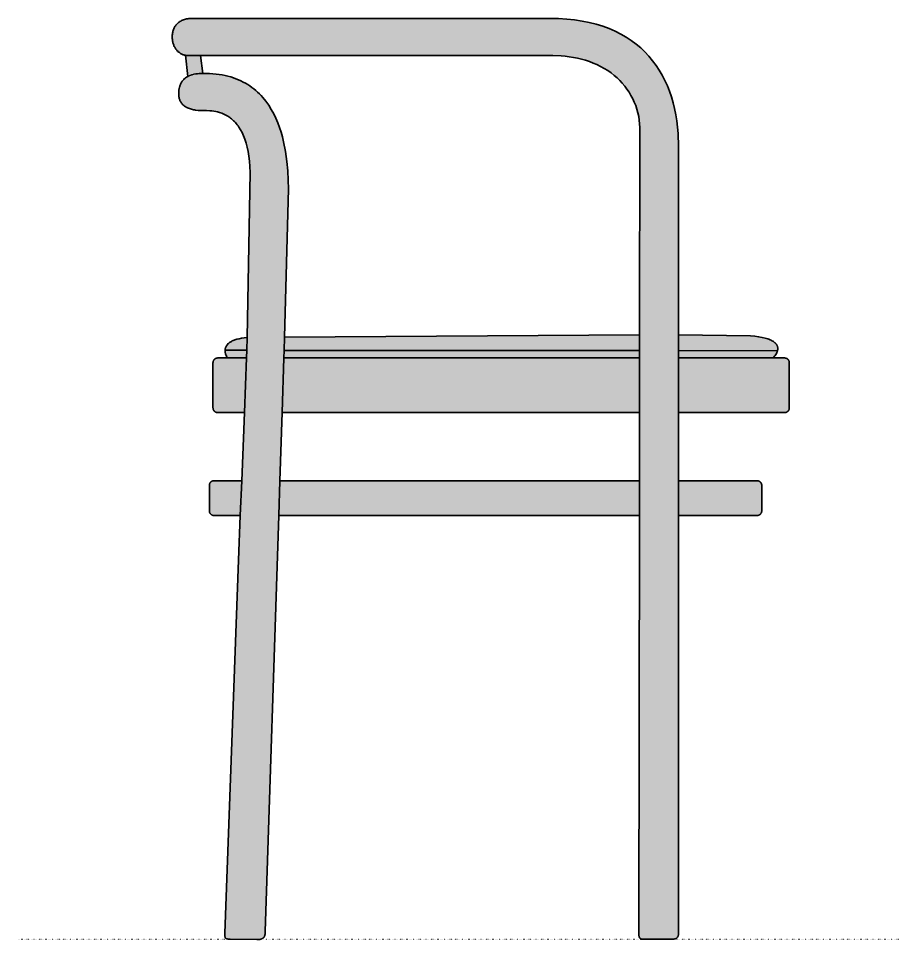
# Model space of a CAD drawing. Header units: millimetres. Extents: x 0 to 1796, y -892 to 719.
# Drawn here: x 1108 to 1796, y 0 to 719 of the extents above; entities that cross this region are included whole.
import ezdxf

# ---------------------------------------------------------------- set-up
doc = ezdxf.new("R2010")
doc.units = ezdxf.units.MM
doc.linetypes.add('Dots', pattern=[1, 0, -1])
doc.layers.add('Blocks', color=7, linetype='Continuous')
doc.layers.add('Blocks$Fill', color=7, linetype='Continuous', true_color=0xffffff)
for name, color, linetype, lineweight, true_color in [('Blocks$Inner', 7, 'Continuous', 25, 0x007f00), ('Blocks$Outline', 7, 'Continuous', 35, 0xff3f3f), ('Groud', 7, 'Dots', 25, 0x243775)]:
    doc.layers.add(name, color=color, linetype=linetype, lineweight=lineweight, true_color=true_color)

# ---------------------------------------------------------------- blocks, each defined once
blk = doc.blocks.new('PK15 Dining Chair Side')
at = {"layer": 'Blocks$Fill'}
h = blk.add_hatch(color=256, dxfattribs=at)
h.paths.add_polyline_path([(203.12, 330.67), (192.52, 5.09), (192.49, 4.66), (192.44, 4.26), (192.38, 3.87), (192.31, 3.51), (192.23, 3.17), (192.13, 2.85), (192.02, 2.55), (191.89, 2.27), (191.76, 2.01), (191.61, 1.76), (191.53, 1.65), (191.44, 1.54), (191.36, 1.43), (191.27, 1.32), (191.18, 1.23), (191.08, 1.13), (190.99, 1.04), (190.89, 0.95), (190.78, 0.87), (190.67, 0.79), (190.45, 0.64), (190.22, 0.5), (189.97, 0.38), (189.71, 0.27), (189.44, 0.18), (189.15, 0.09), (188.86, 0.02), (188.55, -0.04), (188.23, -0.1), (187.56, -0.17), (186.84, -0.22), (186.08, -0.23), (164.5, 0.12), (163.87, 0.15), (163.32, 0.2), (163.08, 0.24), (162.85, 0.28), (162.64, 0.33), (162.44, 0.39), (162.35, 0.43), (162.26, 0.46), (162.18, 0.5), (162.1, 0.54), (162.02, 0.59), (161.95, 0.63), (161.88, 0.68), (161.82, 0.73), (161.75, 0.78), (161.69, 0.84), (161.64, 0.9), (161.58, 0.96), (161.53, 1.02), (161.48, 1.09), (161.44, 1.16), (161.4, 1.23), (161.36, 1.31), (161.32, 1.39), (161.29, 1.47), (161.25, 1.55), (161.2, 1.73), (161.15, 1.93), (161.11, 2.14), (161.07, 2.36), (161.02, 2.85), (160.99, 3.4), (160.98, 4.72), (171.65, 295.77), (173.08, 330.67), (152.58, 330.67), (152.4, 330.67), (152.21, 330.69), (152.03, 330.71), (151.85, 330.74), (151.67, 330.78), (151.5, 330.83), (151.33, 330.89), (151.16, 330.96), (151, 331.03), (150.85, 331.11), (150.69, 331.2), (150.54, 331.29), (150.4, 331.4), (150.26, 331.5), (150.13, 331.62), (150, 331.74), (149.88, 331.87), (149.77, 332), (149.66, 332.14), (149.56, 332.28), (149.46, 332.43), (149.37, 332.58), (149.29, 332.74), (149.22, 332.9), (149.15, 333.07), (149.1, 333.24), (149.05, 333.41), (149.01, 333.59), (148.97, 333.76), (148.95, 333.95), (148.94, 334.13), (148.93, 334.32), (148.93, 354.2), (148.94, 354.39), (148.95, 354.57), (148.97, 354.76), (149.01, 354.93), (149.05, 355.11), (149.1, 355.28), (149.15, 355.45), (149.22, 355.62), (149.29, 355.78), (149.37, 355.94), (149.46, 356.09), (149.56, 356.24), (149.66, 356.38), (149.77, 356.52), (149.88, 356.65), (150, 356.78), (150.13, 356.9), (150.26, 357.02), (150.4, 357.13), (150.54, 357.23), (150.69, 357.32), (150.85, 357.41), (151, 357.49), (151.16, 357.56), (151.33, 357.63), (151.5, 357.69), (151.67, 357.74), (151.85, 357.78), (152.03, 357.81), (152.21, 357.83), (152.4, 357.85), (152.58, 357.85), (174.19, 357.85), (176.29, 411.01), (155.24, 411.01), (155.05, 411.03), (154.87, 411.05), (154.69, 411.08), (154.51, 411.12), (154.34, 411.17), (154.17, 411.23), (154, 411.3), (153.84, 411.37), (153.69, 411.45), (153.53, 411.54), (153.38, 411.63), (153.24, 411.74), (153.1, 411.84), (152.97, 411.96), (152.84, 412.08), (152.72, 412.21), (152.61, 412.34), (152.5, 412.48), (152.4, 412.62), (152.3, 412.77), (152.21, 412.92), (152.13, 413.08), (152.06, 413.24), (151.99, 413.41), (151.94, 413.58), (151.89, 413.75), (151.85, 413.93), (151.81, 414.1), (151.79, 414.29), (151.78, 414.47), (151.77, 414.66), (151.77, 449.96), (151.78, 450.15), (151.79, 450.33), (151.81, 450.51), (151.85, 450.69), (151.89, 450.87), (151.94, 451.04), (151.99, 451.21), (152.06, 451.38), (152.13, 451.54), (152.21, 451.7), (152.3, 451.85), (152.4, 452), (152.5, 452.14), (152.61, 452.28), (152.72, 452.41), (152.84, 452.54), (152.97, 452.66), (153.1, 452.78), (153.24, 452.88), (153.38, 452.99), (153.53, 453.08), (153.69, 453.17), (153.84, 453.25), (154, 453.32), (154.17, 453.39), (154.34, 453.45), (154.51, 453.5), (154.69, 453.54), (154.87, 453.57), (155.05, 453.59), (155.24, 453.61), (155.42, 453.61), (163.1, 453.61), (162.66, 454.33), (162.27, 455.06), (161.94, 455.8), (161.79, 456.17), (161.66, 456.55), (161.55, 456.93), (161.45, 457.31), (161.37, 457.69), (161.3, 458.07), (161.25, 458.45), (161.22, 458.83), (161.21, 459.21), (161.21, 459.59), (161.24, 460.03), (161.29, 460.46), (161.37, 460.89), (161.48, 461.32), (161.62, 461.74), (161.78, 462.16), (161.98, 462.57), (162.2, 462.97), (162.46, 463.37), (162.74, 463.77), (163.06, 464.15), (163.41, 464.53), (163.8, 464.9), (164.22, 465.26), (164.67, 465.61), (165.16, 465.94), (165.68, 466.27), (166.25, 466.59), (166.85, 466.89), (167.49, 467.18), (168.17, 467.46), (168.88, 467.72), (170.44, 468.21), (172.17, 468.63), (174.07, 468.98), (176.15, 469.27), (178.41, 469.47), (180.83, 598.37), (180.6, 602.9), (180.24, 607.13), (179.74, 611.09), (179.12, 614.77), (178.39, 618.2), (177.54, 621.36), (176.6, 624.29), (175.56, 626.98), (174.44, 629.45), (173.24, 631.7), (171.97, 633.75), (171.3, 634.7), (170.63, 635.61), (169.94, 636.47), (169.24, 637.28), (168.52, 638.05), (167.8, 638.77), (167.06, 639.46), (166.31, 640.1), (165.56, 640.71), (164.8, 641.27), (164.03, 641.81), (163.26, 642.3), (161.7, 643.19), (160.12, 643.96), (158.55, 644.6), (156.98, 645.14), (155.41, 645.58), (153.87, 645.94), (152.35, 646.21), (150.87, 646.42), (149.42, 646.56), (146.69, 646.72), (142.03, 646.75), (140.09, 646.81), (138.25, 646.99), (137.37, 647.12), (136.52, 647.27), (135.7, 647.46), (134.9, 647.67), (134.13, 647.9), (133.4, 648.16), (132.69, 648.44), (132.01, 648.74), (131.36, 649.07), (130.74, 649.42), (130.15, 649.79), (129.59, 650.18), (129.07, 650.59), (128.57, 651.01), (128.11, 651.46), (127.68, 651.92), (127.28, 652.4), (126.91, 652.9), (126.58, 653.41), (126.28, 653.94), (126.02, 654.48), (125.79, 655.04), (125.59, 655.61), (125.43, 656.19), (125.31, 656.78), (125.22, 657.38), (125.16, 658), (125.14, 658.62), (125.1, 660.01), (125.13, 661.33), (125.23, 662.58), (125.4, 663.76), (125.64, 664.88), (125.79, 665.41), (125.95, 665.93), (126.13, 666.43), (126.32, 666.92), (126.53, 667.39), (126.75, 667.85), (126.99, 668.29), (127.24, 668.72), (127.5, 669.13), (127.78, 669.53), (128.07, 669.91), (128.38, 670.28), (128.69, 670.64), (129.02, 670.98), (129.36, 671.31), (129.71, 671.62), (130.08, 671.92), (130.45, 672.21), (131.23, 672.74), (132.04, 673.23), (130.21, 689.77), (129.65, 689.91), (129.09, 690.07), (128.55, 690.25), (128.02, 690.46), (127.51, 690.69), (127.01, 690.95), (126.52, 691.23), (126.04, 691.53), (125.58, 691.86), (125.14, 692.2), (124.71, 692.57), (124.29, 692.96), (123.9, 693.37), (123.52, 693.79), (123.15, 694.24), (122.81, 694.7), (122.48, 695.19), (122.17, 695.68), (121.88, 696.2), (121.6, 696.73), (121.35, 697.27), (121.12, 697.83), (120.9, 698.41), (120.71, 699), (120.54, 699.6), (120.39, 700.21), (120.26, 700.84), (120.16, 701.47), (120.08, 702.12), (120.02, 702.78), (119.98, 703.44), (119.97, 704.12), (119.98, 704.88), (120.03, 705.63), (120.1, 706.37), (120.19, 707.1), (120.32, 707.81), (120.48, 708.5), (120.67, 709.18), (120.88, 709.84), (121.13, 710.49), (121.41, 711.11), (121.72, 711.72), (122.06, 712.3), (122.43, 712.87), (122.83, 713.41), (123.27, 713.93), (123.74, 714.43), (124.24, 714.9), (124.77, 715.35), (125.34, 715.77), (125.94, 716.16), (126.58, 716.53), (127.25, 716.87), (127.96, 717.19), (128.7, 717.47), (129.48, 717.72), (130.29, 717.94), (131.14, 718.13), (132.03, 718.29), (132.95, 718.41), (133.91, 718.5), (134.91, 718.55), (135.95, 718.57), (414.7, 718.57), (421.34, 718.44), (427.71, 718.05), (433.84, 717.4), (439.72, 716.51), (445.35, 715.38), (450.73, 714.02), (455.88, 712.43), (460.79, 710.62), (465.46, 708.6), (469.91, 706.37), (474.12, 703.95), (478.11, 701.33), (481.87, 698.52), (485.42, 695.53), (488.75, 692.38), (491.86, 689.05), (494.76, 685.57), (497.46, 681.93), (499.94, 678.15), (502.23, 674.23), (504.32, 670.18), (506.21, 666), (507.9, 661.7), (509.41, 657.29), (510.72, 652.77), (511.86, 648.16), (512.81, 643.45), (513.58, 638.65), (514.17, 633.78), (514.59, 628.84), (514.92, 618.76), (514.92, 471.64), (571.12, 470.86), (574.46, 470.53), (577.45, 470.13), (580.12, 469.65), (582.47, 469.11), (584.54, 468.5), (585.46, 468.17), (586.32, 467.83), (587.11, 467.48), (587.84, 467.11), (588.51, 466.73), (589.11, 466.35), (589.66, 465.95), (590.15, 465.54), (590.37, 465.34), (590.58, 465.13), (590.78, 464.92), (590.97, 464.71), (591.14, 464.49), (591.3, 464.28), (591.45, 464.06), (591.58, 463.84), (591.71, 463.62), (591.82, 463.4), (591.92, 463.18), (592.01, 462.96), (592.09, 462.73), (592.16, 462.51), (592.22, 462.28), (592.26, 462.05), (592.3, 461.82), (592.33, 461.6), (592.35, 461.37), (592.36, 461.14), (592.36, 460.91), (592.35, 460.68), (592.34, 460.45), (592.31, 460.22), (592.24, 459.76), (592.14, 459.3), (592.04, 458.92), (591.91, 458.54), (591.77, 458.16), (591.61, 457.78), (591.25, 457.04), (590.83, 456.31), (590.37, 455.6), (589.88, 454.91), (589.37, 454.25), (588.83, 453.61), (597.89, 453.61), (598.07, 453.59), (598.25, 453.57), (598.43, 453.54), (598.61, 453.5), (598.78, 453.45), (598.95, 453.39), (599.12, 453.32), (599.28, 453.25), (599.44, 453.17), (599.59, 453.08), (599.74, 452.99), (599.88, 452.88), (600.02, 452.78), (600.15, 452.66), (600.28, 452.54), (600.4, 452.41), (600.51, 452.28), (600.62, 452.14), (600.72, 452), (600.82, 451.85), (600.91, 451.7), (600.99, 451.54), (601.06, 451.38), (601.13, 451.21), (601.19, 451.04), (601.24, 450.87), (601.28, 450.69), (601.31, 450.51), (601.33, 450.33), (601.35, 450.15), (601.35, 449.96), (601.35, 414.66), (601.35, 414.47), (601.33, 414.29), (601.31, 414.1), (601.28, 413.93), (601.24, 413.75), (601.19, 413.58), (601.13, 413.41), (601.06, 413.24), (600.99, 413.08), (600.91, 412.92), (600.82, 412.77), (600.72, 412.62), (600.62, 412.48), (600.51, 412.34), (600.4, 412.21), (600.28, 412.08), (600.15, 411.96), (600.02, 411.84), (599.88, 411.74), (599.74, 411.63), (599.59, 411.54), (599.44, 411.45), (599.28, 411.37), (599.12, 411.3), (598.95, 411.23), (598.78, 411.17), (598.61, 411.12), (598.43, 411.08), (598.25, 411.05), (598.07, 411.03), (597.89, 411.01), (597.7, 411.01), (514.92, 411.01), (514.92, 357.85), (576.19, 357.85), (576.38, 357.85), (576.57, 357.83), (576.75, 357.81), (576.93, 357.78), (577.1, 357.74), (577.28, 357.69), (577.45, 357.63), (577.61, 357.56), (577.77, 357.49), (577.93, 357.41), (578.08, 357.32), (578.23, 357.23), (578.37, 357.13), (578.51, 357.02), (578.65, 356.9), (578.77, 356.78), (578.89, 356.65), (579.01, 356.52), (579.12, 356.38), (579.22, 356.24), (579.31, 356.09), (579.4, 355.94), (579.48, 355.78), (579.56, 355.62), (579.62, 355.45), (579.68, 355.28), (579.73, 355.11), (579.77, 354.93), (579.8, 354.76), (579.83, 354.57), (579.84, 354.39), (579.85, 354.2), (579.85, 334.32), (579.84, 334.13), (579.83, 333.95), (579.8, 333.76), (579.77, 333.59), (579.73, 333.41), (579.68, 333.24), (579.62, 333.07), (579.56, 332.9), (579.48, 332.74), (579.4, 332.58), (579.31, 332.43), (579.22, 332.28), (579.12, 332.14), (579.01, 332), (578.89, 331.87), (578.77, 331.74), (578.65, 331.62), (578.51, 331.5), (578.37, 331.4), (578.23, 331.29), (578.08, 331.2), (577.93, 331.11), (577.77, 331.03), (577.61, 330.96), (577.45, 330.89), (577.28, 330.83), (577.1, 330.78), (576.93, 330.74), (576.75, 330.71), (576.57, 330.69), (576.38, 330.67), (576.19, 330.67), (514.92, 330.67), (514.92, 4.17), (514.91, 3.92), (514.88, 3.67), (514.85, 3.43), (514.81, 3.2), (514.76, 2.98), (514.69, 2.76), (514.62, 2.55), (514.55, 2.35), (514.46, 2.16), (514.36, 1.98), (514.26, 1.81), (514.14, 1.64), (514.02, 1.48), (513.89, 1.33), (513.74, 1.19), (513.6, 1.06), (513.44, 0.93), (513.27, 0.81), (513.1, 0.71), (512.91, 0.61), (512.72, 0.51), (512.52, 0.43), (512.31, 0.36), (512.1, 0.29), (511.87, 0.23), (511.64, 0.19), (511.4, 0.15), (511.15, 0.12), (510.9, 0.09), (510.36, 0.08), (487.13, 0.08), (486.53, 0.09), (486.24, 0.12), (486.09, 0.14), (485.95, 0.17), (485.82, 0.2), (485.68, 0.24), (485.55, 0.29), (485.49, 0.32), (485.42, 0.35), (485.36, 0.38), (485.3, 0.42), (485.24, 0.46), (485.18, 0.5), (485.12, 0.54), (485.06, 0.58), (485, 0.63), (484.95, 0.68), (484.89, 0.74), (484.84, 0.8), (484.79, 0.86), (484.74, 0.92), (484.69, 0.99), (484.64, 1.06), (484.6, 1.13), (484.55, 1.21), (484.47, 1.38), (484.39, 1.56), (484.31, 1.76), (484.25, 1.98), (484.19, 2.21), (484.14, 2.47), (484.09, 2.74), (484.05, 3.03), (484, 3.68), (483.99, 4.41), (484.37, 330.67)], flags=0)
h.paths.add_polyline_path([(484.4, 357.85), (484.46, 411.01), (205.66, 411.01), (203.99, 357.85)], flags=0)
h.paths.add_polyline_path([(484.53, 471.63), (484.6, 636.29), (484.33, 639.19), (483.88, 642.08), (483.25, 644.94), (482.47, 647.76), (481.53, 650.54), (480.44, 653.26), (479.2, 655.92), (477.82, 658.52), (476.31, 661.04), (474.68, 663.48), (472.92, 665.82), (471.05, 668.07), (469.07, 670.21), (466.99, 672.24), (464.81, 674.14), (462.3, 676.1), (459.69, 677.92), (456.99, 679.59), (454.19, 681.12), (451.32, 682.52), (448.38, 683.77), (445.38, 684.9), (442.32, 685.9), (439.22, 686.76), (436.07, 687.51), (432.9, 688.13), (429.7, 688.63), (426.49, 689.02), (423.27, 689.29), (416.83, 689.51), (142.11, 689.51), (143.83, 675.59), (149.16, 675.53), (154.2, 675.15), (158.96, 674.46), (161.24, 674.01), (163.46, 673.49), (165.61, 672.89), (167.69, 672.23), (169.71, 671.51), (171.67, 670.72), (173.56, 669.87), (175.4, 668.96), (177.17, 667.98), (178.89, 666.96), (180.55, 665.87), (182.15, 664.74), (183.7, 663.55), (185.19, 662.31), (186.62, 661.03), (188, 659.7), (189.33, 658.32), (190.61, 656.9), (193.02, 653.95), (195.23, 650.84), (197.26, 647.6), (199.11, 644.23), (200.79, 640.76), (202.3, 637.2), (203.66, 633.56), (204.87, 629.85), (205.94, 626.1), (206.88, 622.3), (208.38, 614.66), (209.45, 607.05), (210.13, 599.57), (210.5, 592.35), (210.61, 585.48), (207.48, 469.73)], flags=0)
at = {"layer": 'Blocks$Inner'}
for points in [[(514.92, 453.61), (514.92, 411.01), (514.92, 357.85), (514.92, 330.67), (514.92, 4.43), (514.92, 4.17), (514.91, 3.92), (514.88, 3.67), (514.85, 3.43), (514.81, 3.2), (514.76, 2.98), (514.69, 2.76), (514.62, 2.55), (514.55, 2.35), (514.46, 2.16), (514.36, 1.98), (514.26, 1.81), (514.14, 1.64), (514.02, 1.48), (513.89, 1.33), (513.74, 1.19), (513.6, 1.06), (513.44, 0.93), (513.27, 0.81), (513.1, 0.71), (512.91, 0.61), (512.72, 0.51), (512.52, 0.43), (512.31, 0.36), (512.1, 0.29), (511.87, 0.23), (511.64, 0.19), (511.4, 0.15), (511.15, 0.12), (510.9, 0.09), (510.36, 0.08), (487.13, 0.08), (486.53, 0.09), (486.24, 0.12), (486.09, 0.14), (485.95, 0.17), (485.82, 0.2), (485.68, 0.24), (485.55, 0.29), (485.49, 0.32), (485.42, 0.35), (485.36, 0.38), (485.3, 0.42), (485.24, 0.46), (485.18, 0.5), (485.12, 0.54), (485.06, 0.58), (485, 0.63), (484.95, 0.68), (484.89, 0.74), (484.84, 0.8), (484.79, 0.86), (484.74, 0.92), (484.69, 0.99), (484.64, 1.06), (484.6, 1.13), (484.55, 1.21), (484.47, 1.38), (484.39, 1.56), (484.31, 1.76), (484.25, 1.98), (484.19, 2.21), (484.14, 2.47), (484.09, 2.74), (484.05, 3.03), (484, 3.68), (483.99, 4.41), (484.37, 330.67), (484.4, 357.85), (484.46, 411.01), (484.51, 453.61), (484.51, 459.38), (484.53, 471.63), (484.69, 633.36), (484.6, 636.29), (484.33, 639.19), (483.88, 642.08), (483.25, 644.94), (482.47, 647.76), (481.53, 650.54), (480.44, 653.26), (479.2, 655.92), (477.82, 658.52), (476.31, 661.04), (474.68, 663.48), (472.92, 665.82), (471.05, 668.07), (469.07, 670.21), (466.99, 672.24), (464.81, 674.14), (462.3, 676.1), (459.69, 677.92), (456.99, 679.59), (454.19, 681.12), (451.32, 682.52), (448.38, 683.77), (445.38, 684.9), (442.32, 685.9), (439.22, 686.76), (436.07, 687.51), (432.9, 688.13), (429.7, 688.63), (426.49, 689.02), (423.27, 689.29), (416.83, 689.51), (142.11, 689.51), (132.75, 689.51), (132.1, 689.53), (131.46, 689.58), (130.83, 689.66), (130.21, 689.77), (129.65, 689.91), (129.09, 690.07), (128.55, 690.25), (128.02, 690.46), (127.51, 690.69), (127.01, 690.95), (126.52, 691.23), (126.04, 691.53), (125.58, 691.86), (125.14, 692.2), (124.71, 692.57), (124.29, 692.96), (123.9, 693.37), (123.52, 693.79), (123.15, 694.24), (122.81, 694.7), (122.48, 695.19), (122.17, 695.68), (121.88, 696.2), (121.6, 696.73), (121.35, 697.27), (121.12, 697.83), (120.9, 698.41), (120.71, 699), (120.54, 699.6), (120.39, 700.21), (120.26, 700.84), (120.16, 701.47), (120.08, 702.12), (120.02, 702.78), (119.98, 703.44), (119.97, 704.12), (119.98, 704.88), (120.03, 705.63), (120.1, 706.37), (120.19, 707.1), (120.32, 707.81), (120.48, 708.5), (120.67, 709.18), (120.88, 709.84), (121.13, 710.49), (121.41, 711.11), (121.72, 711.72), (122.06, 712.3), (122.43, 712.87), (122.83, 713.41), (123.27, 713.93), (123.74, 714.43), (124.24, 714.9), (124.77, 715.35), (125.34, 715.77), (125.94, 716.16), (126.58, 716.53), (127.25, 716.87), (127.96, 717.19), (128.7, 717.47), (129.48, 717.72), (130.29, 717.94), (131.14, 718.13), (132.03, 718.29), (132.95, 718.41), (133.91, 718.5), (134.91, 718.55), (135.95, 718.57), (414.7, 718.57), (421.34, 718.44), (427.71, 718.05), (433.84, 717.4), (439.72, 716.51), (445.35, 715.38), (450.73, 714.02), (455.88, 712.43), (460.79, 710.62), (465.46, 708.6), (469.91, 706.37), (474.12, 703.95), (478.11, 701.33), (481.87, 698.52), (485.42, 695.53), (488.75, 692.38), (491.86, 689.05), (494.76, 685.57), (497.46, 681.93), (499.94, 678.15), (502.23, 674.23), (504.32, 670.18), (506.21, 666), (507.9, 661.7), (509.41, 657.29), (510.72, 652.77), (511.86, 648.16), (512.81, 643.45), (513.58, 638.65), (514.17, 633.78), (514.59, 628.84), (514.92, 618.76), (514.92, 471.64), (514.92, 459.36)], [(132.75, 689.51), (142.11, 689.51), (143.83, 675.59), (142.44, 675.56), (141.02, 675.53), (139.62, 675.43), (138.26, 675.25), (136.92, 675.01), (135.63, 674.68), (135, 674.49), (134.38, 674.28), (133.77, 674.05), (133.18, 673.8), (132.6, 673.52), (132.04, 673.23), (130.21, 689.77), (130.83, 689.66), (131.46, 689.58), (132.1, 689.53)], [(464.81, 674.14), (466.99, 672.24), (469.07, 670.21), (471.05, 668.07), (472.92, 665.82), (474.68, 663.48), (476.31, 661.04), (477.82, 658.52), (479.2, 655.92), (480.44, 653.26), (481.53, 650.54), (482.47, 647.76), (483.25, 644.94), (483.88, 642.08), (484.33, 639.19), (484.6, 636.29), (484.69, 633.36), (484.53, 471.63), (207.48, 469.73), (210.61, 585.48), (210.5, 592.35), (210.13, 599.57), (209.45, 607.05), (208.38, 614.66), (206.88, 622.3), (205.94, 626.1), (204.87, 629.85), (203.66, 633.56), (202.3, 637.2), (200.79, 640.76), (199.11, 644.23), (197.26, 647.6), (195.23, 650.84), (193.02, 653.95), (190.61, 656.9), (189.33, 658.32), (188, 659.7), (186.62, 661.03), (185.19, 662.31), (183.7, 663.55), (182.15, 664.74), (180.55, 665.87), (178.89, 666.96), (177.17, 667.98), (175.4, 668.96), (173.56, 669.87), (171.67, 670.72), (169.71, 671.51), (167.69, 672.23), (165.61, 672.89), (163.46, 673.49), (161.24, 674.01), (158.96, 674.46), (154.2, 675.15), (149.16, 675.53), (143.83, 675.59), (142.11, 689.51), (416.83, 689.51), (423.27, 689.29), (426.49, 689.02), (429.7, 688.63), (432.9, 688.13), (436.07, 687.51), (439.22, 686.76), (442.32, 685.9), (445.38, 684.9), (448.38, 683.77), (451.32, 682.52), (454.19, 681.12), (456.99, 679.59), (459.69, 677.92), (462.3, 676.1)], [(206.98, 453.61), (205.66, 411.01), (203.99, 357.85), (203.12, 330.67), (192.55, 6.01), (192.52, 5.09), (192.49, 4.66), (192.44, 4.26), (192.38, 3.87), (192.31, 3.51), (192.23, 3.17), (192.13, 2.85), (192.02, 2.55), (191.89, 2.27), (191.76, 2.01), (191.61, 1.76), (191.53, 1.65), (191.44, 1.54), (191.36, 1.43), (191.27, 1.32), (191.18, 1.23), (191.08, 1.13), (190.99, 1.04), (190.89, 0.95), (190.78, 0.87), (190.67, 0.79), (190.45, 0.64), (190.22, 0.5), (189.97, 0.38), (189.71, 0.27), (189.44, 0.18), (189.15, 0.09), (188.86, 0.02), (188.55, -0.04), (188.23, -0.1), (187.56, -0.17), (186.84, -0.22), (186.08, -0.23), (165.21, 0.11), (164.5, 0.12), (163.87, 0.15), (163.32, 0.2), (163.08, 0.24), (162.85, 0.28), (162.64, 0.33), (162.44, 0.39), (162.35, 0.43), (162.26, 0.46), (162.18, 0.5), (162.1, 0.54), (162.02, 0.59), (161.95, 0.63), (161.88, 0.68), (161.82, 0.73), (161.75, 0.78), (161.69, 0.84), (161.64, 0.9), (161.58, 0.96), (161.53, 1.02), (161.48, 1.09), (161.44, 1.16), (161.4, 1.23), (161.36, 1.31), (161.32, 1.39), (161.29, 1.47), (161.25, 1.55), (161.2, 1.73), (161.15, 1.93), (161.11, 2.14), (161.07, 2.36), (161.02, 2.85), (160.99, 3.4), (160.98, 4.72), (171.65, 295.77), (173.08, 330.67), (174.19, 357.85), (176.29, 411.01), (177.86, 453.61), (178.07, 459.58), (178.41, 469.47), (180.83, 598.37), (180.6, 602.9), (180.24, 607.13), (179.74, 611.09), (179.12, 614.77), (178.39, 618.2), (177.54, 621.36), (176.6, 624.29), (175.56, 626.98), (174.44, 629.45), (173.24, 631.7), (171.97, 633.75), (171.3, 634.7), (170.63, 635.61), (169.94, 636.47), (169.24, 637.28), (168.52, 638.05), (167.8, 638.77), (167.06, 639.46), (166.31, 640.1), (165.56, 640.71), (164.8, 641.27), (164.03, 641.81), (163.26, 642.3), (161.7, 643.19), (160.12, 643.96), (158.55, 644.6), (156.98, 645.14), (155.41, 645.58), (153.87, 645.94), (152.35, 646.21), (150.87, 646.42), (149.42, 646.56), (146.69, 646.72), (142.03, 646.75), (140.09, 646.81), (138.25, 646.99), (137.37, 647.12), (136.52, 647.27), (135.7, 647.46), (134.9, 647.67), (134.13, 647.9), (133.4, 648.16), (132.69, 648.44), (132.01, 648.74), (131.36, 649.07), (130.74, 649.42), (130.15, 649.79), (129.59, 650.18), (129.07, 650.59), (128.57, 651.01), (128.11, 651.46), (127.68, 651.92), (127.28, 652.4), (126.91, 652.9), (126.58, 653.41), (126.28, 653.94), (126.02, 654.48), (125.79, 655.04), (125.59, 655.61), (125.43, 656.19), (125.31, 656.78), (125.22, 657.38), (125.16, 658), (125.14, 658.62), (125.1, 660.01), (125.13, 661.33), (125.23, 662.58), (125.4, 663.76), (125.64, 664.88), (125.79, 665.41), (125.95, 665.93), (126.13, 666.43), (126.32, 666.92), (126.53, 667.39), (126.75, 667.85), (126.99, 668.29), (127.24, 668.72), (127.5, 669.13), (127.78, 669.53), (128.07, 669.91), (128.38, 670.28), (128.69, 670.64), (129.02, 670.98), (129.36, 671.31), (129.71, 671.62), (130.08, 671.92), (130.45, 672.21), (131.23, 672.74), (132.04, 673.23), (132.6, 673.52), (133.18, 673.8), (133.77, 674.05), (134.38, 674.28), (135.63, 674.68), (136.92, 675.01), (138.26, 675.25), (139.62, 675.43), (141.02, 675.53), (142.44, 675.56), (143.83, 675.59), (149.16, 675.53), (154.2, 675.15), (158.96, 674.46), (161.24, 674.01), (163.46, 673.49), (165.61, 672.89), (167.69, 672.23), (169.71, 671.51), (171.67, 670.72), (173.56, 669.87), (175.4, 668.96), (177.17, 667.98), (178.89, 666.96), (180.55, 665.87), (182.15, 664.74), (183.7, 663.55), (185.19, 662.31), (186.62, 661.03), (188, 659.7), (190.61, 656.9), (193.02, 653.95), (195.23, 650.84), (197.26, 647.6), (199.11, 644.23), (200.79, 640.76), (202.3, 637.2), (203.66, 633.56), (204.87, 629.85), (205.94, 626.1), (206.88, 622.3), (208.38, 614.66), (209.45, 607.05), (210.13, 599.57), (210.5, 592.35), (210.61, 585.48), (207.48, 469.73), (207.17, 459.56)], [(161.21, 459.59), (161.24, 460.03), (161.29, 460.46), (161.37, 460.89), (161.48, 461.32), (161.62, 461.74), (161.78, 462.16), (161.98, 462.57), (162.2, 462.97), (162.46, 463.37), (162.74, 463.77), (163.06, 464.15), (163.41, 464.53), (163.8, 464.9), (164.22, 465.26), (164.67, 465.61), (165.16, 465.94), (165.68, 466.27), (166.25, 466.59), (166.85, 466.89), (167.49, 467.18), (168.17, 467.46), (168.88, 467.72), (170.44, 468.21), (172.17, 468.63), (174.07, 468.98), (176.15, 469.27), (178.41, 469.47), (178.07, 459.58)], [(484.51, 459.38), (207.17, 459.56), (207.48, 469.73), (484.53, 471.63)], [(514.92, 471.64), (571.12, 470.86), (574.46, 470.53), (577.45, 470.13), (580.12, 469.65), (582.47, 469.11), (584.54, 468.5), (585.46, 468.17), (586.32, 467.83), (587.11, 467.48), (587.84, 467.11), (588.51, 466.73), (589.11, 466.35), (589.66, 465.95), (590.15, 465.54), (590.37, 465.34), (590.58, 465.13), (590.78, 464.92), (590.97, 464.71), (591.14, 464.49), (591.3, 464.28), (591.45, 464.06), (591.58, 463.84), (591.71, 463.62), (591.82, 463.4), (591.92, 463.18), (592.01, 462.96), (592.09, 462.73), (592.16, 462.51), (592.22, 462.28), (592.26, 462.05), (592.3, 461.82), (592.33, 461.6), (592.35, 461.37), (592.36, 461.14), (592.36, 460.91), (592.35, 460.68), (592.34, 460.45), (592.31, 460.22), (592.24, 459.76), (592.14, 459.3), (514.92, 459.36)], [(163.1, 453.61), (177.86, 453.61), (176.29, 411.01), (155.42, 411.01), (155.24, 411.01), (155.05, 411.03), (154.87, 411.05), (154.69, 411.08), (154.51, 411.12), (154.34, 411.17), (154.17, 411.23), (154, 411.3), (153.84, 411.37), (153.69, 411.45), (153.53, 411.54), (153.38, 411.63), (153.24, 411.74), (153.1, 411.84), (152.97, 411.96), (152.84, 412.08), (152.72, 412.21), (152.61, 412.34), (152.5, 412.48), (152.4, 412.62), (152.3, 412.77), (152.21, 412.92), (152.13, 413.08), (152.06, 413.24), (151.99, 413.41), (151.94, 413.58), (151.89, 413.75), (151.85, 413.93), (151.81, 414.1), (151.79, 414.29), (151.78, 414.47), (151.77, 414.66), (151.77, 449.96), (151.78, 450.15), (151.79, 450.33), (151.81, 450.51), (151.85, 450.69), (151.89, 450.87), (151.94, 451.04), (151.99, 451.21), (152.06, 451.38), (152.13, 451.54), (152.21, 451.7), (152.3, 451.85), (152.4, 452), (152.5, 452.14), (152.61, 452.28), (152.72, 452.41), (152.84, 452.54), (152.97, 452.66), (153.1, 452.78), (153.24, 452.88), (153.38, 452.99), (153.53, 453.08), (153.69, 453.17), (153.84, 453.25), (154, 453.32), (154.17, 453.39), (154.34, 453.45), (154.51, 453.5), (154.69, 453.54), (154.87, 453.57), (155.05, 453.59), (155.24, 453.61), (155.42, 453.61)], [(177.86, 453.61), (163.1, 453.61), (162.66, 454.33), (162.27, 455.06), (161.94, 455.8), (161.79, 456.17), (161.66, 456.55), (161.55, 456.93), (161.45, 457.31), (161.37, 457.69), (161.3, 458.07), (161.25, 458.45), (161.22, 458.83), (161.21, 459.21), (161.21, 459.59), (178.07, 459.58)], [(484.46, 411.01), (205.66, 411.01), (206.98, 453.61), (484.51, 453.61)], [(484.51, 453.61), (206.98, 453.61), (207.17, 459.56), (484.51, 459.38)], [(514.92, 459.36), (592.14, 459.3), (592.04, 458.92), (591.91, 458.54), (591.77, 458.16), (591.61, 457.78), (591.25, 457.04), (590.83, 456.31), (590.37, 455.6), (589.88, 454.91), (589.37, 454.25), (588.83, 453.61), (514.92, 453.61)], [(588.83, 453.61), (597.7, 453.61), (597.89, 453.61), (598.07, 453.59), (598.25, 453.57), (598.43, 453.54), (598.61, 453.5), (598.78, 453.45), (598.95, 453.39), (599.12, 453.32), (599.28, 453.25), (599.44, 453.17), (599.59, 453.08), (599.74, 452.99), (599.88, 452.88), (600.02, 452.78), (600.15, 452.66), (600.28, 452.54), (600.4, 452.41), (600.51, 452.28), (600.62, 452.14), (600.72, 452), (600.82, 451.85), (600.91, 451.7), (600.99, 451.54), (601.06, 451.38), (601.13, 451.21), (601.19, 451.04), (601.24, 450.87), (601.28, 450.69), (601.31, 450.51), (601.33, 450.33), (601.35, 450.15), (601.35, 449.96), (601.35, 414.66), (601.35, 414.47), (601.33, 414.29), (601.31, 414.1), (601.28, 413.93), (601.24, 413.75), (601.19, 413.58), (601.13, 413.41), (601.06, 413.24), (600.99, 413.08), (600.91, 412.92), (600.82, 412.77), (600.72, 412.62), (600.62, 412.48), (600.51, 412.34), (600.4, 412.21), (600.28, 412.08), (600.15, 411.96), (600.02, 411.84), (599.88, 411.74), (599.74, 411.63), (599.59, 411.54), (599.44, 411.45), (599.28, 411.37), (599.12, 411.3), (598.95, 411.23), (598.78, 411.17), (598.61, 411.12), (598.43, 411.08), (598.25, 411.05), (598.07, 411.03), (597.89, 411.01), (597.7, 411.01), (514.92, 411.01), (514.92, 453.61)], [(484.4, 357.85), (203.99, 357.85), (205.66, 411.01), (484.46, 411.01)], [(152.58, 330.67), (152.4, 330.67), (152.21, 330.69), (152.03, 330.71), (151.85, 330.74), (151.67, 330.78), (151.5, 330.83), (151.33, 330.89), (151.16, 330.96), (151, 331.03), (150.85, 331.11), (150.69, 331.2), (150.54, 331.29), (150.4, 331.4), (150.26, 331.5), (150.13, 331.62), (150, 331.74), (149.88, 331.87), (149.77, 332), (149.66, 332.14), (149.56, 332.28), (149.46, 332.43), (149.37, 332.58), (149.29, 332.74), (149.22, 332.9), (149.15, 333.07), (149.1, 333.24), (149.05, 333.41), (149.01, 333.59), (148.97, 333.76), (148.95, 333.95), (148.94, 334.13), (148.93, 334.32), (148.93, 354.2), (148.94, 354.39), (148.95, 354.57), (148.97, 354.76), (149.01, 354.93), (149.05, 355.11), (149.1, 355.28), (149.15, 355.45), (149.22, 355.62), (149.29, 355.78), (149.37, 355.94), (149.46, 356.09), (149.56, 356.24), (149.66, 356.38), (149.77, 356.52), (149.88, 356.65), (150, 356.78), (150.13, 356.9), (150.26, 357.02), (150.4, 357.13), (150.54, 357.23), (150.69, 357.32), (150.85, 357.41), (151, 357.49), (151.16, 357.56), (151.33, 357.63), (151.5, 357.69), (151.67, 357.74), (151.85, 357.78), (152.03, 357.81), (152.21, 357.83), (152.4, 357.85), (152.58, 357.85), (174.19, 357.85), (173.08, 330.67)], [(484.4, 357.85), (484.37, 330.67), (203.12, 330.67), (203.99, 357.85)], [(576.19, 357.85), (576.38, 357.85), (576.57, 357.83), (576.75, 357.81), (576.93, 357.78), (577.1, 357.74), (577.28, 357.69), (577.45, 357.63), (577.61, 357.56), (577.77, 357.49), (577.93, 357.41), (578.08, 357.32), (578.23, 357.23), (578.37, 357.13), (578.51, 357.02), (578.65, 356.9), (578.77, 356.78), (578.89, 356.65), (579.01, 356.52), (579.12, 356.38), (579.22, 356.24), (579.31, 356.09), (579.4, 355.94), (579.48, 355.78), (579.56, 355.62), (579.62, 355.45), (579.68, 355.28), (579.73, 355.11), (579.77, 354.93), (579.8, 354.76), (579.83, 354.57), (579.84, 354.39), (579.85, 354.2), (579.85, 334.32), (579.84, 334.13), (579.83, 333.95), (579.8, 333.76), (579.77, 333.59), (579.73, 333.41), (579.68, 333.24), (579.62, 333.07), (579.56, 332.9), (579.48, 332.74), (579.4, 332.58), (579.31, 332.43), (579.22, 332.28), (579.12, 332.14), (579.01, 332), (578.89, 331.87), (578.77, 331.74), (578.65, 331.62), (578.51, 331.5), (578.37, 331.4), (578.23, 331.29), (578.08, 331.2), (577.93, 331.11), (577.77, 331.03), (577.61, 330.96), (577.45, 330.89), (577.28, 330.83), (577.1, 330.78), (576.93, 330.74), (576.75, 330.71), (576.57, 330.69), (576.38, 330.67), (576.19, 330.67), (514.92, 330.67), (514.92, 357.85)]]:
    blk.add_lwpolyline(points, close=True, dxfattribs=at)
at = {"layer": 'Blocks$Outline'}
for points in [[(130.21, 689.77), (129.65, 689.91), (129.09, 690.07), (128.55, 690.25), (128.02, 690.46), (127.51, 690.69), (127.01, 690.95), (126.52, 691.23), (126.04, 691.53), (125.58, 691.86), (125.14, 692.2), (124.71, 692.57), (124.29, 692.96), (123.9, 693.37), (123.52, 693.79), (123.15, 694.24), (122.81, 694.7), (122.48, 695.19), (122.17, 695.68), (121.88, 696.2), (121.6, 696.73), (121.35, 697.27), (121.12, 697.83), (120.9, 698.41), (120.71, 699), (120.54, 699.6), (120.39, 700.21), (120.26, 700.84), (120.16, 701.47), (120.08, 702.12), (120.02, 702.78), (119.98, 703.44), (119.97, 704.12), (119.98, 704.88), (120.03, 705.63), (120.1, 706.37), (120.19, 707.1), (120.32, 707.81), (120.48, 708.5), (120.67, 709.18), (120.88, 709.84), (121.13, 710.49), (121.41, 711.11), (121.72, 711.72), (122.06, 712.3), (122.43, 712.87), (122.83, 713.41), (123.27, 713.93), (123.74, 714.43), (124.24, 714.9), (124.77, 715.35), (125.34, 715.77), (125.94, 716.16), (126.58, 716.53), (127.25, 716.87), (127.96, 717.19), (128.7, 717.47), (129.48, 717.72), (130.29, 717.94), (131.14, 718.13), (132.03, 718.29), (132.95, 718.41), (133.91, 718.5), (134.91, 718.55), (135.95, 718.57), (414.7, 718.57), (421.34, 718.44), (427.71, 718.05), (433.84, 717.4), (439.72, 716.51), (445.35, 715.38), (450.73, 714.02), (455.88, 712.43), (460.79, 710.62), (465.46, 708.6), (469.91, 706.37), (474.12, 703.95), (478.11, 701.33), (481.87, 698.52), (485.42, 695.53), (488.75, 692.38), (491.86, 689.05), (494.76, 685.57), (497.46, 681.93), (499.94, 678.15), (502.23, 674.23), (504.32, 670.18), (506.21, 666), (507.9, 661.7), (509.41, 657.29), (510.72, 652.77), (511.86, 648.16), (512.81, 643.45), (513.58, 638.65), (514.17, 633.78), (514.59, 628.84), (514.92, 618.76), (514.92, 471.64)], [(132.04, 673.23), (130.21, 689.77)], [(464.81, 674.14), (462.3, 676.1), (459.69, 677.92), (456.99, 679.59), (454.19, 681.12), (451.32, 682.52), (448.38, 683.77), (445.38, 684.9), (442.32, 685.9), (439.22, 686.76), (436.07, 687.51), (432.9, 688.13), (429.7, 688.63), (426.49, 689.02), (423.27, 689.29), (416.83, 689.51), (142.11, 689.51)], [(142.11, 689.51), (143.83, 675.59)], [(178.41, 469.47), (180.83, 598.37), (180.6, 602.9), (180.24, 607.13), (179.74, 611.09), (179.12, 614.77), (178.39, 618.2), (177.54, 621.36), (176.6, 624.29), (175.56, 626.98), (174.44, 629.45), (173.24, 631.7), (171.97, 633.75), (171.3, 634.7), (170.63, 635.61), (169.94, 636.47), (169.24, 637.28), (168.52, 638.05), (167.8, 638.77), (167.06, 639.46), (166.31, 640.1), (165.56, 640.71), (164.8, 641.27), (164.03, 641.81), (163.26, 642.3), (161.7, 643.19), (160.12, 643.96), (158.55, 644.6), (156.98, 645.14), (155.41, 645.58), (153.87, 645.94), (152.35, 646.21), (150.87, 646.42), (149.42, 646.56), (146.69, 646.72), (142.03, 646.75), (140.09, 646.81), (138.25, 646.99), (137.37, 647.12), (136.52, 647.27), (135.7, 647.46), (134.9, 647.67), (134.13, 647.9), (133.4, 648.16), (132.69, 648.44), (132.01, 648.74), (131.36, 649.07), (130.74, 649.42), (130.15, 649.79), (129.59, 650.18), (129.07, 650.59), (128.57, 651.01), (128.11, 651.46), (127.68, 651.92), (127.28, 652.4), (126.91, 652.9), (126.58, 653.41), (126.28, 653.94), (126.02, 654.48), (125.79, 655.04), (125.59, 655.61), (125.43, 656.19), (125.31, 656.78), (125.22, 657.38), (125.16, 658), (125.14, 658.62), (125.1, 660.01), (125.13, 661.33), (125.23, 662.58), (125.4, 663.76), (125.64, 664.88), (125.79, 665.41), (125.95, 665.93), (126.13, 666.43), (126.32, 666.92), (126.53, 667.39), (126.75, 667.85), (126.99, 668.29), (127.24, 668.72), (127.5, 669.13), (127.78, 669.53), (128.07, 669.91), (128.38, 670.28), (128.69, 670.64), (129.02, 670.98), (129.36, 671.31), (129.71, 671.62), (130.08, 671.92), (130.45, 672.21), (131.23, 672.74), (132.04, 673.23)], [(143.83, 675.59), (149.16, 675.53), (154.2, 675.15), (158.96, 674.46), (161.24, 674.01), (163.46, 673.49), (165.61, 672.89), (167.69, 672.23), (169.71, 671.51), (171.67, 670.72), (173.56, 669.87), (175.4, 668.96), (177.17, 667.98), (178.89, 666.96), (180.55, 665.87), (182.15, 664.74), (183.7, 663.55), (185.19, 662.31), (186.62, 661.03), (188, 659.7), (189.33, 658.32), (190.61, 656.9), (193.02, 653.95), (195.23, 650.84), (197.26, 647.6), (199.11, 644.23), (200.79, 640.76), (202.3, 637.2), (203.66, 633.56), (204.87, 629.85), (205.94, 626.1), (206.88, 622.3), (208.38, 614.66), (209.45, 607.05), (210.13, 599.57), (210.5, 592.35), (210.61, 585.48), (207.48, 469.73)], [(484.53, 471.63), (484.69, 633.36), (484.6, 636.29), (484.33, 639.19), (483.88, 642.08), (483.25, 644.94), (482.47, 647.76), (481.53, 650.54), (480.44, 653.26), (479.2, 655.92), (477.82, 658.52), (476.31, 661.04), (474.68, 663.48), (472.92, 665.82), (471.05, 668.07), (469.07, 670.21), (466.99, 672.24), (464.81, 674.14)], [(161.21, 459.59), (161.24, 460.03), (161.29, 460.46), (161.37, 460.89), (161.48, 461.32), (161.62, 461.74), (161.78, 462.16), (161.98, 462.57), (162.2, 462.97), (162.46, 463.37), (162.74, 463.77), (163.06, 464.15), (163.41, 464.53), (163.8, 464.9), (164.22, 465.26), (164.67, 465.61), (165.16, 465.94), (165.68, 466.27), (166.25, 466.59), (166.85, 466.89), (167.49, 467.18), (168.17, 467.46), (168.88, 467.72), (170.44, 468.21), (172.17, 468.63), (174.07, 468.98), (176.15, 469.27), (178.41, 469.47)], [(207.48, 469.73), (484.53, 471.63)], [(514.92, 471.64), (571.12, 470.86), (574.46, 470.53), (577.45, 470.13), (580.12, 469.65), (582.47, 469.11), (584.54, 468.5), (585.46, 468.17), (586.32, 467.83), (587.11, 467.48), (587.84, 467.11), (588.51, 466.73), (589.11, 466.35), (589.66, 465.95), (590.15, 465.54), (590.37, 465.34), (590.58, 465.13), (590.78, 464.92), (590.97, 464.71), (591.14, 464.49), (591.3, 464.28), (591.45, 464.06), (591.58, 463.84), (591.71, 463.62), (591.82, 463.4), (591.92, 463.18), (592.01, 462.96), (592.09, 462.73), (592.16, 462.51), (592.22, 462.28), (592.26, 462.05), (592.3, 461.82), (592.33, 461.6), (592.35, 461.37), (592.36, 461.14), (592.36, 460.91), (592.35, 460.68), (592.34, 460.45), (592.31, 460.22), (592.24, 459.76), (592.14, 459.3)], [(176.29, 411.01), (155.42, 411.01), (155.24, 411.01), (155.05, 411.03), (154.87, 411.05), (154.69, 411.08), (154.51, 411.12), (154.34, 411.17), (154.17, 411.23), (154, 411.3), (153.84, 411.37), (153.69, 411.45), (153.53, 411.54), (153.38, 411.63), (153.24, 411.74), (153.1, 411.84), (152.97, 411.96), (152.84, 412.08), (152.72, 412.21), (152.61, 412.34), (152.5, 412.48), (152.4, 412.62), (152.3, 412.77), (152.21, 412.92), (152.13, 413.08), (152.06, 413.24), (151.99, 413.41), (151.94, 413.58), (151.89, 413.75), (151.85, 413.93), (151.81, 414.1), (151.79, 414.29), (151.78, 414.47), (151.77, 414.66), (151.77, 449.96), (151.78, 450.15), (151.79, 450.33), (151.81, 450.51), (151.85, 450.69), (151.89, 450.87), (151.94, 451.04), (151.99, 451.21), (152.06, 451.38), (152.13, 451.54), (152.21, 451.7), (152.3, 451.85), (152.4, 452), (152.5, 452.14), (152.61, 452.28), (152.72, 452.41), (152.84, 452.54), (152.97, 452.66), (153.1, 452.78), (153.24, 452.88), (153.38, 452.99), (153.53, 453.08), (153.69, 453.17), (153.84, 453.25), (154, 453.32), (154.17, 453.39), (154.34, 453.45), (154.51, 453.5), (154.69, 453.54), (154.87, 453.57), (155.05, 453.59), (155.24, 453.61), (155.42, 453.61), (163.1, 453.61)], [(163.1, 453.61), (162.66, 454.33), (162.27, 455.06), (161.94, 455.8), (161.79, 456.17), (161.66, 456.55), (161.55, 456.93), (161.45, 457.31), (161.37, 457.69), (161.3, 458.07), (161.25, 458.45), (161.22, 458.83), (161.21, 459.21), (161.21, 459.59)], [(588.83, 453.61), (597.7, 453.61), (597.89, 453.61), (598.07, 453.59), (598.25, 453.57), (598.43, 453.54), (598.61, 453.5), (598.78, 453.45), (598.95, 453.39), (599.12, 453.32), (599.28, 453.25), (599.44, 453.17), (599.59, 453.08), (599.74, 452.99), (599.88, 452.88), (600.02, 452.78), (600.15, 452.66), (600.28, 452.54), (600.4, 452.41), (600.51, 452.28), (600.62, 452.14), (600.72, 452), (600.82, 451.85), (600.91, 451.7), (600.99, 451.54), (601.06, 451.38), (601.13, 451.21), (601.19, 451.04), (601.24, 450.87), (601.28, 450.69), (601.31, 450.51), (601.33, 450.33), (601.35, 450.15), (601.35, 449.96), (601.35, 414.66), (601.35, 414.47), (601.33, 414.29), (601.31, 414.1), (601.28, 413.93), (601.24, 413.75), (601.19, 413.58), (601.13, 413.41), (601.06, 413.24), (600.99, 413.08), (600.91, 412.92), (600.82, 412.77), (600.72, 412.62), (600.62, 412.48), (600.51, 412.34), (600.4, 412.21), (600.28, 412.08), (600.15, 411.96), (600.02, 411.84), (599.88, 411.74), (599.74, 411.63), (599.59, 411.54), (599.44, 411.45), (599.28, 411.37), (599.12, 411.3), (598.95, 411.23), (598.78, 411.17), (598.61, 411.12), (598.43, 411.08), (598.25, 411.05), (598.07, 411.03), (597.89, 411.01), (597.7, 411.01), (514.92, 411.01)], [(592.14, 459.3), (592.04, 458.92), (591.91, 458.54), (591.77, 458.16), (591.61, 457.78), (591.25, 457.04), (590.83, 456.31), (590.37, 455.6), (589.88, 454.91), (589.37, 454.25), (588.83, 453.61)], [(174.19, 357.85), (176.29, 411.01)], [(205.66, 411.01), (203.99, 357.85)], [(484.46, 411.01), (205.66, 411.01)], [(484.4, 357.85), (484.46, 411.01)], [(514.92, 411.01), (514.92, 357.85)], [(152.58, 330.67), (152.4, 330.67), (152.21, 330.69), (152.03, 330.71), (151.85, 330.74), (151.67, 330.78), (151.5, 330.83), (151.33, 330.89), (151.16, 330.96), (151, 331.03), (150.85, 331.11), (150.69, 331.2), (150.54, 331.29), (150.4, 331.4), (150.26, 331.5), (150.13, 331.62), (150, 331.74), (149.88, 331.87), (149.77, 332), (149.66, 332.14), (149.56, 332.28), (149.46, 332.43), (149.37, 332.58), (149.29, 332.74), (149.22, 332.9), (149.15, 333.07), (149.1, 333.24), (149.05, 333.41), (149.01, 333.59), (148.97, 333.76), (148.95, 333.95), (148.94, 334.13), (148.93, 334.32), (148.93, 354.2), (148.94, 354.39), (148.95, 354.57), (148.97, 354.76), (149.01, 354.93), (149.05, 355.11), (149.1, 355.28), (149.15, 355.45), (149.22, 355.62), (149.29, 355.78), (149.37, 355.94), (149.46, 356.09), (149.56, 356.24), (149.66, 356.38), (149.77, 356.52), (149.88, 356.65), (150, 356.78), (150.13, 356.9), (150.26, 357.02), (150.4, 357.13), (150.54, 357.23), (150.69, 357.32), (150.85, 357.41), (151, 357.49), (151.16, 357.56), (151.33, 357.63), (151.5, 357.69), (151.67, 357.74), (151.85, 357.78), (152.03, 357.81), (152.21, 357.83), (152.4, 357.85), (152.58, 357.85), (174.19, 357.85)], [(203.99, 357.85), (484.4, 357.85)], [(514.92, 357.85), (576.19, 357.85)], [(576.19, 357.85), (576.38, 357.85), (576.57, 357.83), (576.75, 357.81), (576.93, 357.78), (577.1, 357.74), (577.28, 357.69), (577.45, 357.63), (577.61, 357.56), (577.77, 357.49), (577.93, 357.41), (578.08, 357.32), (578.23, 357.23), (578.37, 357.13), (578.51, 357.02), (578.65, 356.9), (578.77, 356.78), (578.89, 356.65), (579.01, 356.52), (579.12, 356.38), (579.22, 356.24), (579.31, 356.09), (579.4, 355.94), (579.48, 355.78), (579.56, 355.62), (579.62, 355.45), (579.68, 355.28), (579.73, 355.11), (579.77, 354.93), (579.8, 354.76), (579.83, 354.57), (579.84, 354.39), (579.85, 354.2), (579.85, 334.32), (579.84, 334.13), (579.83, 333.95), (579.8, 333.76), (579.77, 333.59), (579.73, 333.41), (579.68, 333.24), (579.62, 333.07), (579.56, 332.9), (579.48, 332.74), (579.4, 332.58), (579.31, 332.43), (579.22, 332.28), (579.12, 332.14), (579.01, 332), (578.89, 331.87), (578.77, 331.74), (578.65, 331.62), (578.51, 331.5), (578.37, 331.4), (578.23, 331.29), (578.08, 331.2), (577.93, 331.11), (577.77, 331.03), (577.61, 330.96), (577.45, 330.89), (577.28, 330.83), (577.1, 330.78), (576.93, 330.74), (576.75, 330.71), (576.57, 330.69), (576.38, 330.67), (576.19, 330.67), (514.92, 330.67)], [(173.08, 330.67), (152.58, 330.67)], [(203.12, 330.67), (192.55, 6.01), (192.52, 5.09), (192.49, 4.66), (192.44, 4.26), (192.38, 3.87), (192.31, 3.51), (192.23, 3.17), (192.13, 2.85), (192.02, 2.55), (191.89, 2.27), (191.76, 2.01), (191.61, 1.76), (191.53, 1.65), (191.44, 1.54), (191.36, 1.43), (191.27, 1.32), (191.18, 1.23), (191.08, 1.13), (190.99, 1.04), (190.89, 0.95), (190.78, 0.87), (190.67, 0.79), (190.45, 0.64), (190.22, 0.5), (189.97, 0.38), (189.71, 0.27), (189.44, 0.18), (189.15, 0.09), (188.86, 0.02), (188.55, -0.04), (188.23, -0.1), (187.56, -0.17), (186.84, -0.22), (186.08, -0.23), (165.21, 0.11), (164.5, 0.12), (163.87, 0.15), (163.32, 0.2), (163.08, 0.24), (162.85, 0.28), (162.64, 0.33), (162.44, 0.39), (162.35, 0.43), (162.26, 0.46), (162.18, 0.5), (162.1, 0.54), (162.02, 0.59), (161.95, 0.63), (161.88, 0.68), (161.82, 0.73), (161.75, 0.78), (161.69, 0.84), (161.64, 0.9), (161.58, 0.96), (161.53, 1.02), (161.48, 1.09), (161.44, 1.16), (161.4, 1.23), (161.36, 1.31), (161.32, 1.39), (161.29, 1.47), (161.25, 1.55), (161.2, 1.73), (161.15, 1.93), (161.11, 2.14), (161.07, 2.36), (161.02, 2.85), (160.99, 3.4), (160.98, 4.72), (171.65, 295.77), (173.08, 330.67)], [(484.37, 330.67), (203.12, 330.67)], [(514.92, 330.67), (514.92, 4.43), (514.92, 4.17), (514.91, 3.92), (514.88, 3.67), (514.85, 3.43), (514.81, 3.2), (514.76, 2.98), (514.69, 2.76), (514.62, 2.55), (514.55, 2.35), (514.46, 2.16), (514.36, 1.98), (514.26, 1.81), (514.14, 1.64), (514.02, 1.48), (513.89, 1.33), (513.74, 1.19), (513.6, 1.06), (513.44, 0.93), (513.27, 0.81), (513.1, 0.71), (512.91, 0.61), (512.72, 0.51), (512.52, 0.43), (512.31, 0.36), (512.1, 0.29), (511.87, 0.23), (511.64, 0.19), (511.4, 0.15), (511.15, 0.12), (510.9, 0.09), (510.36, 0.08), (487.13, 0.08), (486.53, 0.09), (486.24, 0.12), (486.09, 0.14), (485.95, 0.17), (485.82, 0.2), (485.68, 0.24), (485.55, 0.29), (485.49, 0.32), (485.42, 0.35), (485.36, 0.38), (485.3, 0.42), (485.24, 0.46), (485.18, 0.5), (485.12, 0.54), (485.06, 0.58), (485, 0.63), (484.95, 0.68), (484.89, 0.74), (484.84, 0.8), (484.79, 0.86), (484.74, 0.92), (484.69, 0.99), (484.64, 1.06), (484.6, 1.13), (484.55, 1.21), (484.47, 1.38), (484.39, 1.56), (484.31, 1.76), (484.25, 1.98), (484.19, 2.21), (484.14, 2.47), (484.09, 2.74), (484.05, 3.03), (484, 3.68), (483.99, 4.41), (484.37, 330.67)]]:
    blk.add_lwpolyline(points, dxfattribs=at)

msp = doc.modelspace()

# ---------------------------------------------------------------- linework, layer by layer
at = {"layer": 'Groud'}
msp.add_lwpolyline([(1108.13, 0), (1795.5, 0)], dxfattribs=at)

# ---------------------------------------------------------------- block references
at = {"layer": 'Blocks'}
msp.add_blockref('PK15 Dining Chair Side', (1108.13, 0), dxfattribs=at)

doc.saveas('drawing.dxf')
